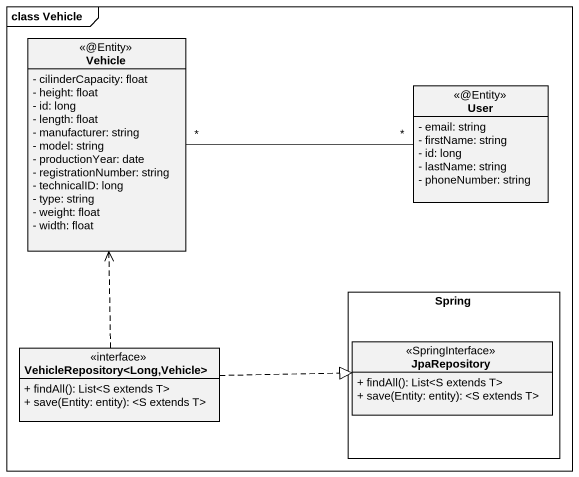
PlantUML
@startuml
mainframe class Vehicle
hide circle
hide empty members
skinparam classAttributeIconSize 0
class Vehicle <<@Entity>> {
  - cilinderCapacity: float
  - height: float
  - id: long
  - length: float
  - manufacturer: string
  - model: string
  - productionYear: date
  - registrationNumber: string
  - technicalID: long
  - type: string
  - weight: float
  - width: float
}
class User <<@Entity>> {
  - email: string
  - firstName: string
  - id: long
  - lastName: string
  - phoneNumber: string
}
rectangle Spring {
  class JpaRepository <<SpringInterface>> {
    + findAll(): List~<S extends T>
    + save(Entity: entity): ~<S extends T>
  }
}
class "VehicleRepository<Long,Vehicle>" as VehicleRepository_Long <<interface>> {
  + findAll(): List~<S extends T>
  + save(Entity: entity): ~<S extends T>
}
Vehicle "*" -right- "*" User
VehicleRepository_Long .up.> Vehicle
VehicleRepository_Long .right.|> JpaRepository
@enduml
